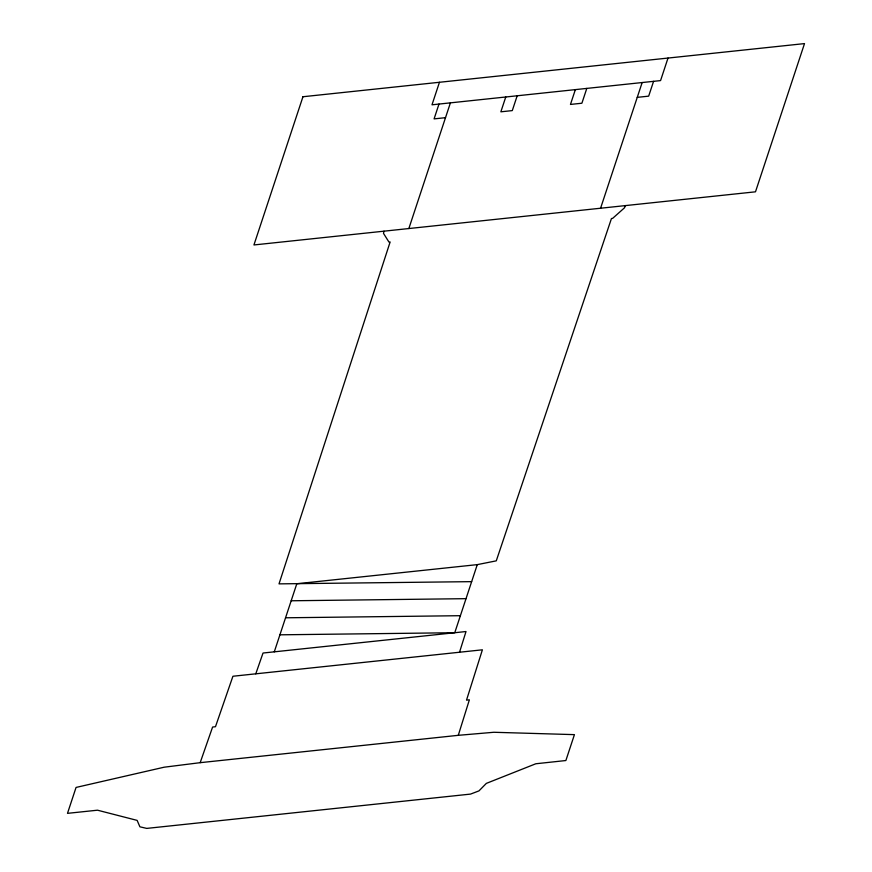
<?xml version="1.0" encoding="UTF-8"?>
<svg xmlns="http://www.w3.org/2000/svg" width="872" height="872" viewBox="0 0 872 872"><rect width="100%" height="100%" fill="white"/><g stroke="black" fill="none" stroke-linecap="round" stroke-linejoin="round"><path stroke-width="1.31" d="M384.007 231.178L383.484 233.347L388.967 242.089L390.133 241.969L279.018 583.869L471.643 581.646M459.533 652.234L466.008 631.535L263.028 653.03L255.779 673.827M458.28 735.325L469.376 699.824L466.52 700.129L482.39 649.814L232.922 676.247L215.471 726.725L212.605 727.03L200.179 762.673L164.143 767.207L76.06 787.438L67.493 813.347L97.511 810.197L137.133 820.389L139.912 826.82L146.758 828.4L470.531 794.098L478.957 790.893L486.347 783.383L535.822 763.763L565.874 760.537L574.43 734.638L493.825 732.273L458.28 735.325L200.179 762.673M439.455 82.273L432 104.804L660.562 80.595L668.007 58.064M438.987 104.062L434.082 118.886L445.505 117.676M408.848 228.54L450.41 102.852M274.288 651.842L296.807 583.75L477.278 564.631L496.277 560.849L611.457 218.523L612.613 218.392L624.494 207.809L625.42 205.596M505.76 96.988L500.855 111.812L512.289 110.602L517.183 95.778M575.367 89.62L570.462 104.433L581.897 103.223L586.802 88.41M477.278 564.631L454.759 632.723L279.912 634.816M600.579 208.234L642.152 82.546M653.575 81.336L648.67 96.149L637.247 97.359M291.183 600.775L466.019 598.672M285.547 617.79L460.383 615.697M302.955 96.738L253.937 244.956L755.49 191.818L804.507 43.6L302.955 96.738"/></g></svg>
